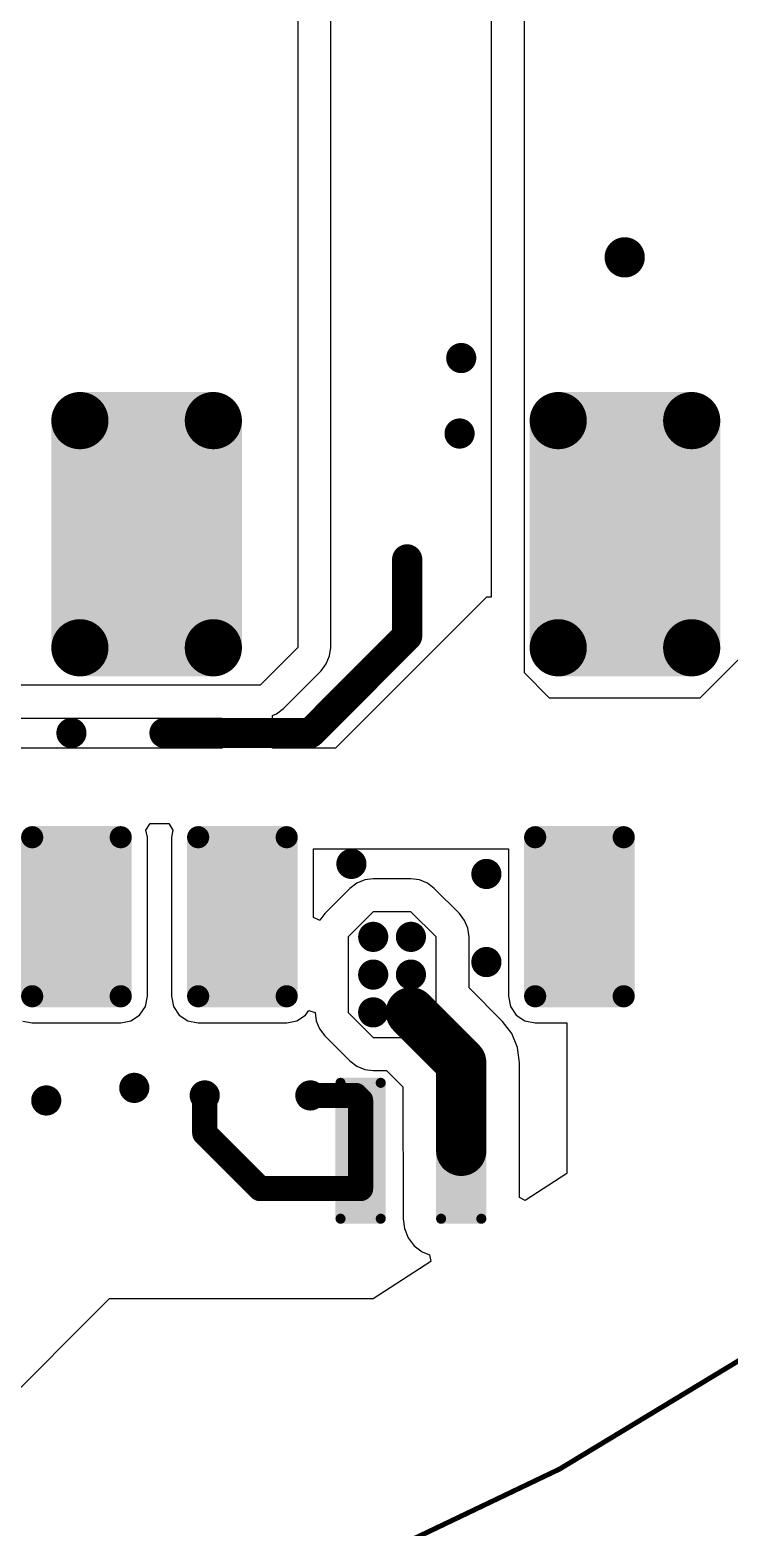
# Model space of a CAD drawing. Header units: millimetres. Extents: x 194 to 375, y 175 to 317.
# Drawn here: x 267.92 to 281.83, y 207.52 to 237.27 of the extents above; entities that cross this region are included whole.
import ezdxf

# ---------------------------------------------------------------- set-up
doc = ezdxf.new("R2010")
doc.units = ezdxf.units.MM
doc.layers.add('Mechanical20', color=56, linetype='Continuous')
doc.layers.add('TopLayer', color=1, linetype='Continuous')

# ---------------------------------------------------------------- blocks, each defined once
blk = doc.blocks.new('TP_SMD_9')
at = {"layer": 'TopLayer', "const_width": 0.3999992}
blk.add_lwpolyline([(-0.1999996, 0, 1), (0.1999996, 0, 1)], format="xyb", close=True, dxfattribs=at)
blk = doc.blocks.new('MOLEX_502443_0260_33')
at = {"layer": 'TopLayer'}
for points, const_width in [([(-4.34000148, 6.22999516, 1), (-4.12000192, 6.22999516, 1)], 0.21999956), ([(-2.57999992, 6.22999516, 1), (-2.36000036, 6.22999516, 1)], 0.21999956), ([(2.36000036, 6.22999516, 1), (2.57999992, 6.22999516, 1)], 0.21999956), ([(4.12000192, 6.22999516, 1), (4.34000148, 6.22999516, 1)], 0.21999956), ([(-4.34000148, 3.0699964, 1), (-4.12000192, 3.0699964, 1)], 0.21999956), ([(-2.57999992, 3.0699964, 1), (-2.36000036, 3.0699964, 1)], 0.21999956), ([(2.36000036, 3.0699964, 1), (2.57999992, 3.0699964, 1)], 0.21999956), ([(4.12000192, 3.0699964, 1), (4.34000148, 3.0699964, 1)], 0.21999956), ([(-1.44999964, 1.34999984, 1), (-1.34999984, 1.34999984, 1)], 0.0999998), ([(-0.6500012399999999, 1.34999984, 1), (-0.55000144, 1.34999984, 1)], 0.0999998), ([(0.55000144, 1.34999984, 1), (0.6500012399999999, 1.34999984, 1)], 0.0999998), ([(1.34999984, 1.34999984, 1), (1.44999964, 1.34999984, 1)], 0.0999998), ([(-1.44999964, -1.34999984, 1), (-1.34999984, -1.34999984, 1)], 0.0999998), ([(-0.6500012399999999, -1.34999984, 1), (-0.55000144, -1.34999984, 1)], 0.0999998), ([(0.55000144, -1.34999984, 1), (0.6500012399999999, -1.34999984, 1)], 0.0999998), ([(1.34999984, -1.34999984, 1), (1.44999964, -1.34999984, 1)], 0.0999998)]:
    blk.add_lwpolyline(points, format="xyb", close=True, dxfattribs=dict(at, const_width=const_width))
for points in [[(-2.47000014, 6.449994719999999), (-4.2300017, 6.449994719999999), (-2.47000014, 2.84999684), (-4.2300017, 2.84999684)], [(2.47000014, 2.84999684), (4.2300017, 2.84999684), (2.47000014, 6.449994719999999), (4.2300017, 6.449994719999999)], [(-2.25000058, 6.22999516), (-4.45000126, 6.22999516), (-2.25000058, 3.0699964), (-4.45000126, 3.0699964)], [(2.25000058, 3.0699964), (4.45000126, 3.0699964), (2.25000058, 6.22999516), (4.45000126, 6.22999516)], [(-0.50000154, 1.34999984), (-1.49999954, 1.34999984), (-0.50000154, -1.34999984), (-1.49999954, -1.34999984)], [(-0.6000013399999999, 1.44999964), (-1.39999974, 1.44999964), (-0.6000013399999999, -1.44999964), (-1.39999974, -1.44999964)], [(1.49999954, 1.34999984), (0.50000154, 1.34999984), (1.49999954, -1.34999984), (0.50000154, -1.34999984)], [(1.39999974, 1.44999964), (0.6000013399999999, 1.44999964), (1.39999974, -1.44999964), (0.6000013399999999, -1.44999964)]]:
    blk.add_solid(points, dxfattribs=at)
blk = doc.blocks.new('MOLEX_502443_0260_34')
at = {"layer": 'TopLayer'}
for points, const_width in [([(-4.34000148, 6.22999516, 1), (-4.12000192, 6.22999516, 1)], 0.21999956), ([(-2.57999992, 6.22999516, 1), (-2.36000036, 6.22999516, 1)], 0.21999956), ([(2.36000036, 6.22999516, 1), (2.57999992, 6.22999516, 1)], 0.21999956), ([(4.12000192, 6.22999516, 1), (4.34000148, 6.22999516, 1)], 0.21999956), ([(-4.34000148, 3.0699964, 1), (-4.12000192, 3.0699964, 1)], 0.21999956), ([(-2.57999992, 3.0699964, 1), (-2.36000036, 3.0699964, 1)], 0.21999956), ([(2.36000036, 3.0699964, 1), (2.57999992, 3.0699964, 1)], 0.21999956), ([(4.12000192, 3.0699964, 1), (4.34000148, 3.0699964, 1)], 0.21999956), ([(-1.44999964, 1.34999984, 1), (-1.34999984, 1.34999984, 1)], 0.0999998), ([(-0.6500012399999999, 1.34999984, 1), (-0.55000144, 1.34999984, 1)], 0.0999998), ([(0.55000144, 1.34999984, 1), (0.6500012399999999, 1.34999984, 1)], 0.0999998), ([(1.34999984, 1.34999984, 1), (1.44999964, 1.34999984, 1)], 0.0999998), ([(-1.44999964, -1.34999984, 1), (-1.34999984, -1.34999984, 1)], 0.0999998), ([(-0.6500012399999999, -1.34999984, 1), (-0.55000144, -1.34999984, 1)], 0.0999998), ([(0.55000144, -1.34999984, 1), (0.6500012399999999, -1.34999984, 1)], 0.0999998), ([(1.34999984, -1.34999984, 1), (1.44999964, -1.34999984, 1)], 0.0999998)]:
    blk.add_lwpolyline(points, format="xyb", close=True, dxfattribs=dict(at, const_width=const_width))
for points in [[(-2.47000014, 6.449994719999999), (-4.2300017, 6.449994719999999), (-2.47000014, 2.84999684), (-4.2300017, 2.84999684)], [(2.47000014, 2.84999684), (4.2300017, 2.84999684), (2.47000014, 6.449994719999999), (4.2300017, 6.449994719999999)], [(-2.25000058, 6.22999516), (-4.45000126, 6.22999516), (-2.25000058, 3.0699964), (-4.45000126, 3.0699964)], [(2.25000058, 3.0699964), (4.45000126, 3.0699964), (2.25000058, 6.22999516), (4.45000126, 6.22999516)], [(-0.50000154, 1.34999984), (-1.49999954, 1.34999984), (-0.50000154, -1.34999984), (-1.49999954, -1.34999984)], [(-0.6000013399999999, 1.44999964), (-1.39999974, 1.44999964), (-0.6000013399999999, -1.44999964), (-1.39999974, -1.44999964)], [(1.49999954, 1.34999984), (0.50000154, 1.34999984), (1.49999954, -1.34999984), (0.50000154, -1.34999984)], [(1.39999974, 1.44999964), (0.6000013399999999, 1.44999964), (1.39999974, -1.44999964), (0.6000013399999999, -1.44999964)]]:
    blk.add_solid(points, dxfattribs=at)
blk = doc.blocks.new('FUSE_SMT_1025HC50_RTR_50A_63')
at = {"layer": 'TopLayer', "const_width": 0.56850026}
for points in [[(-6.365748, 2.2564979, 1), (-5.79725028, 2.2564979, 1)], [(-3.71274848, 2.2564979, 1), (-3.14425076, 2.2564979, 1)], [(3.14425076, 2.2564979, 1), (3.71274848, 2.2564979, 1)], [(5.79725028, 2.2564979, 1), (6.365748, 2.2564979, 1)], [(-6.365748, -2.2564979, 1), (-5.79725028, -2.2564979, 1)], [(-3.71274848, -2.2564979, 1), (-3.14425076, -2.2564979, 1)], [(3.14425076, -2.2564979, 1), (3.71274848, -2.2564979, 1)], [(5.79725028, -2.2564979, 1), (6.365748, -2.2564979, 1)]]:
    blk.add_lwpolyline(points, format="xyb", close=True, dxfattribs=at)
at = {"layer": 'TopLayer'}
for points in [[(-6.08149914, -2.82499816), (-3.42849962, -2.82499816), (-6.08149914, 2.82499816), (-3.42849962, 2.82499816)], [(3.42849962, -2.82499816), (6.08149914, -2.82499816), (3.42849962, 2.82499816), (6.08149914, 2.82499816)], [(-6.6499994, -2.2564979), (-2.85999936, -2.2564979), (-6.6499994, 2.2564979), (-2.85999936, 2.2564979)], [(2.85999936, -2.2564979), (6.6499994, -2.2564979), (2.85999936, 2.2564979), (6.6499994, 2.2564979)]]:
    blk.add_solid(points, dxfattribs=at)

msp = doc.modelspace()

# ---------------------------------------------------------------- linework, layer by layer
at = {"layer": 'Mechanical20', "const_width": 0.0999998}
msp.add_lwpolyline([(299.50000044, 229.87532384, -0.1733413412214529), (273.89974938, 206.49999848)], format="xyb", dxfattribs=at)
at = {"layer": 'TopLayer'}
for p, q in [((277.0943912, 241.2500001), (277.0943912, 225.99999758)), ((277.75000076, 241.2500001), (277.75000076, 224.49999804)), ((273.2499996, 239.49999852), (273.2499996, 224.99999958)), ((273.90560916, 224.99999958), (273.90560916, 239.15560754)), ((281.24999884, 223.99999904), (283.74999892, 226.49999912)), ((276.99999718, 225.99999758), (273.99998286, 222.9999985)), ((277.0943912, 225.99999758), (276.99999718, 225.99999758)), ((273.2499996, 224.99999958), (272.5000011, 224.25000108)), ((273.88326986, 224.83031488), (273.90560916, 224.99999958)), ((273.71358516, 224.53641402), (273.81777342, 224.6721948)), ((273.81777342, 224.6721948), (273.88326986, 224.83031488)), ((272.96358666, 223.78641552), (273.71358516, 224.53641402)), ((277.75000076, 224.49999804), (278.24999976, 223.99999904)), ((268.75000098, 224.25000108), (264.25000236, 224.25000616)), ((272.5000011, 224.25000108), (268.75000098, 224.25000108)), ((278.24999976, 223.99999904), (281.24999884, 223.99999904)), ((272.7500006, 223.64999974), (272.82780588, 223.68222726)), ((272.82780588, 223.68222726), (272.96358666, 223.78641552)), ((264.25000236, 223.5943966), (268.75000098, 223.59439152)), ((268.75000098, 223.59439152), (271.75000006, 223.59439152)), ((271.75000006, 223.59439152), (271.75000006, 222.9999985)), ((272.7500006, 222.9999985), (272.7500006, 223.64999974)), ((271.75000006, 222.9999985), (251.25000042, 223.00000104)), ((273.99998286, 222.9999985), (272.7500006, 222.9999985)), ((270.231743, 221.37299896), (270.31610402, 221.49999896)), ((270.26018846, 221.22999442), (270.231743, 221.37299896)), ((270.31610402, 221.49999896), (270.68389602, 221.49999896)), ((270.68389602, 221.49999896), (270.76825704, 221.37299896)), ((270.76825704, 221.37299896), (270.73981158, 221.22999442)), ((270.26018846, 218.06999566), (270.26018846, 221.22999442)), ((270.73981158, 221.22999442), (270.73981158, 218.06999566)), ((273.56018694, 219.6368861), (273.56018694, 220.99999996)), ((273.56018694, 220.99999996), (277.43981342, 220.99999996)), ((277.43981342, 220.99999996), (277.43981342, 218.06999566)), ((274.74999914, 220.40560948), (274.58031444, 220.38327018)), ((275.50000018, 220.40560948), (274.74999914, 220.40560948)), ((275.66968488, 220.38327018), (275.50000018, 220.40560948)), ((274.28641358, 220.21358548), (273.78641458, 219.71358648)), ((274.42219436, 220.31777374), (274.28641358, 220.21358548)), ((274.58031444, 220.38327018), (274.42219436, 220.31777374)), ((275.82780496, 220.31777374), (275.66968488, 220.38327018)), ((275.96358574, 220.21358548), (275.82780496, 220.31777374)), ((276.46358474, 219.71358648), (275.96358574, 220.21358548)), ((273.67407546, 219.58338608), (273.56018694, 219.6368861)), ((273.68718694, 219.58427254), (273.67407546, 219.58338608)), ((273.78641458, 219.71358648), (273.68718694, 219.58427254)), ((274.74999914, 219.74999992), (274.25000014, 219.25000092)), ((275.50000018, 219.74999992), (274.74999914, 219.74999992)), ((275.99999918, 219.25000092), (275.50000018, 219.74999992)), ((276.567773, 219.5778057), (276.46358474, 219.71358648)), ((276.63326944, 219.41968562), (276.567773, 219.5778057)), ((274.25000014, 219.25000092), (274.25000014, 217.74999884)), ((275.99999918, 217.24999984), (275.99999918, 219.25000092)), ((276.65560874, 219.25000092), (276.63326944, 219.41968562)), ((276.65560874, 218.23477562), (276.65560874, 219.25000092)), ((270.2198304, 217.867103), (270.26018846, 218.06999566)), ((270.73981158, 218.06999566), (270.78016964, 217.867103)), ((277.32018196, 217.57019986), (276.65560874, 218.23477562)), ((277.43981342, 218.06999566), (277.48017148, 217.867103)), ((270.10490048, 217.69509674), (270.2198304, 217.867103)), ((270.78016964, 217.867103), (270.89509956, 217.69509674)), ((273.40489896, 217.69509674), (273.46739058, 217.78862208)), ((273.46739058, 217.78862208), (273.59439058, 217.75009536)), ((273.59439058, 217.75009536), (273.59439058, 217.74999884)), ((273.59439058, 217.74999884), (273.61672988, 217.58031414)), ((274.25000014, 217.74999884), (274.74999914, 217.24999984)), ((277.48017148, 217.867103), (277.5951014, 217.69509674)), ((267.78692696, 217.57622474), (267.97, 217.53980876)), ((267.97, 217.53980876), (269.73000156, 217.53980876)), ((269.73000156, 217.53980876), (269.93289422, 217.58016682)), ((269.93289422, 217.58016682), (270.10490048, 217.69509674)), ((270.89509956, 217.69509674), (271.06710582, 217.58016682)), ((271.06710582, 217.58016682), (271.26999848, 217.53980876)), ((271.26999848, 217.53980876), (273.03000004, 217.53980876)), ((273.03000004, 217.53980876), (273.2328927, 217.58016682)), ((273.2328927, 217.58016682), (273.40489896, 217.69509674)), ((273.61672988, 217.58031414), (273.68222632, 217.42219406)), ((277.32019212, 217.57019224), (277.32018196, 217.57019986)), ((277.504525, 217.32996412), (277.32019212, 217.57019224)), ((277.5951014, 217.69509674), (277.76710766, 217.58016682)), ((277.76710766, 217.58016682), (277.97000032, 217.53980876)), ((277.97000032, 217.53980876), (278.59999906, 217.53980876)), ((278.59999906, 217.53980876), (278.59999906, 214.55023892)), ((273.68222632, 217.42219406), (273.78641458, 217.28641328)), ((273.78641458, 217.28641328), (274.28641358, 216.78641428)), ((274.74999914, 217.24999984), (275.99999918, 217.24999984)), ((277.62040234, 217.05021106), (277.504525, 217.32996412)), ((277.65992728, 216.75000084), (277.62040234, 217.05021106)), ((274.28641358, 216.78641428), (274.42219436, 216.68222602)), ((274.42219436, 216.68222602), (274.58031444, 216.61672958)), ((274.58031444, 216.61672958), (274.74999914, 216.59439028)), ((274.74999914, 216.59439028), (275.01522848, 216.59439028)), ((275.01522848, 216.59439028), (275.3400767, 216.2695446)), ((277.65992474, 216.74998052), (277.65992728, 216.75000084)), ((277.65992474, 214.99999926), (277.65992474, 216.74998052)), ((275.3400767, 216.2695446), (275.3400767, 214.99999926)), ((275.3400767, 214.99999926), (275.34352856, 214.97377884)), ((275.34352856, 214.97377884), (275.34352856, 213.64999942)), ((277.65647288, 214.97377884), (277.65992474, 214.99999926)), ((277.65647288, 214.07260208), (277.65647288, 214.97377884)), ((278.59999906, 214.55023892), (277.76803476, 214.01190878)), ((277.76803476, 214.01190878), (277.65647288, 214.07260208)), ((275.34352856, 213.64999942), (275.36930448, 213.4542086)), ((275.36930448, 213.4542086), (275.4448771, 213.27176294)), ((275.4448771, 213.27176294), (275.5650953, 213.1150932)), ((275.5650953, 213.1150932), (275.72176504, 212.994875)), ((275.72176504, 212.994875), (275.8685237, 212.93408518)), ((275.89812486, 212.80196962), (274.74999914, 212.05906534)), ((275.8685237, 212.93408518), (275.89812486, 212.80196962)), ((269.49999186, 212.05906026), (265.02520528, 207.58427622)), ((274.74999914, 212.05906534), (269.49999186, 212.05906026))]:
    msp.add_line(p, q, dxfattribs=at)
for points, const_width in [([(276.35000102, 230.75000078, 1), (276.65000042, 230.75000078, 1)], 0.2999994), ([(276.31703944, 229.25000124, 1), (276.61703884, 229.25000124, 1)], 0.2999994), ([(275.27499936, 226.75000116, 1), (275.57499876, 226.75000116, 1)], 0.2999994), ([(275.27499936, 225.22499786, 1), (275.57499876, 225.22499786, 1)], 0.2999994), ([(275.27499936, 225.22499786, 1), (275.57499876, 225.22499786, 1)], 0.2999994), ([(268.60000128, 223.30000044, 1), (268.90000068, 223.30000044, 1)], 0.2999994), ([(270.45000012, 223.30000044, 1), (270.74999952, 223.30000044, 1)], 0.2999994), ([(270.45000012, 223.30000044, 1), (270.74999952, 223.30000044, 1)], 0.2999994), ([(273.35000194, 223.30000044, 1), (273.65000134, 223.30000044, 1)], 0.2999994), ([(273.35000194, 223.30000044, 1), (273.65000134, 223.30000044, 1)], 0.2999994), ([(274.16642652, 220.70000056, 1), (274.46642592, 220.70000056, 1)], 0.2999994), ([(276.85000002, 220.50000096, 1), (277.14999942, 220.50000096, 1)], 0.2999994), ([(274.59999944, 219.25000092, 1), (274.89999884, 219.25000092, 1)], 0.2999994), ([(275.35000048, 219.25000092, 1), (275.64999988, 219.25000092, 1)], 0.2999994), ([(276.85000002, 218.74999938, 1), (277.14999942, 218.74999938, 1)], 0.2999994), ([(274.59999944, 218.49999988, 1), (274.89999884, 218.49999988, 1)], 0.2999994), ([(275.35000048, 218.49999988, 1), (275.64999988, 218.49999988, 1)], 0.2999994), ([(274.59999944, 217.74999884, 1), (274.89999884, 217.74999884, 1)], 0.2999994), ([(275.25000068, 217.74999884, 1), (275.74999968, 217.74999884, 1)], 0.499999), ([(275.25000322, 217.74999884, 1), (275.75000222, 217.74999884, 1)], 0.499999), ([(275.25000322, 217.74999884, 1), (275.75000222, 217.74999884, 1)], 0.499999), ([(275.35000048, 217.74999884, 1), (275.64999988, 217.74999884, 1)], 0.2999994), ([(276.25000122, 216.75000084, 1), (276.75000022, 216.75000084, 1)], 0.499999), ([(276.25000122, 216.75000084, 1), (276.75000022, 216.75000084, 1)], 0.499999), ([(269.85000132, 216.2499993, 1), (270.15000072, 216.2499993, 1)], 0.2999994), ([(268.09999974, 215.9999998, 1), (268.39999914, 215.9999998, 1)], 0.2999994), ([(271.25000106, 216.0999996, 1), (271.55000046, 216.0999996, 1)], 0.2999994), ([(271.27500228, 216.0999996, 1), (271.52499924, 216.0999996, 1)], 0.2499995), ([(273.3499994, 216.0999996, 1), (273.6499988, 216.0999996, 1)], 0.2999994), ([(273.37500062, 216.0999996, 1), (273.62499758, 216.0999996, 1)], 0.2499995), ([(274.27500136, 216.0999996, 1), (274.52499832, 216.0999996, 1)], 0.2499995), ([(274.27500136, 216.0999996, 1), (274.52499832, 216.0999996, 1)], 0.2499995), ([(274.37500116, 215.9999998, 1), (274.62499812, 215.9999998, 1)], 0.2499995), ([(274.37500116, 215.9999998, 1), (274.62499812, 215.9999998, 1)], 0.2499995), ([(271.27500228, 215.34999856, 1), (271.52499924, 215.34999856, 1)], 0.2499995), ([(271.27500228, 215.34999856, 1), (271.52499924, 215.34999856, 1)], 0.2499995), ([(276.25000122, 214.99999926, 1), (276.75000022, 214.99999926, 1)], 0.499999), ([(271.62500158, 214.99999926, 1), (271.87499854, 214.99999926, 1)], 0.2499995), ([(271.62500158, 214.99999926, 1), (271.87499854, 214.99999926, 1)], 0.2499995), ([(274.37500116, 214.99999926, 1), (274.62499812, 214.99999926, 1)], 0.2499995), ([(274.37500116, 214.99999926, 1), (274.62499812, 214.99999926, 1)], 0.2499995), ([(272.37500008, 214.25000076, 1), (272.62499704, 214.25000076, 1)], 0.2499995), ([(272.37500008, 214.25000076, 1), (272.62499704, 214.25000076, 1)], 0.2499995), ([(274.37500116, 214.25000076, 1), (274.62499812, 214.25000076, 1)], 0.2499995), ([(274.37500116, 214.25000076, 1), (274.62499812, 214.25000076, 1)], 0.2499995)]:
    msp.add_lwpolyline(points, format="xyb", close=True, dxfattribs=dict(at, const_width=const_width))
for points, const_width in [([(275.42499906, 225.22499786), (275.42499906, 226.75000116)], 0.5999987999999999), ([(273.50000164, 223.30000044), (275.42499906, 225.22499786)], 0.5999987999999999), ([(270.59999982, 223.30000044), (273.50000164, 223.30000044)], 0.5999987999999999), ([(275.50000018, 217.74999884), (275.50000272, 217.74999884)], 1.00000054), ([(275.50000272, 217.74999884), (276.50000072, 216.75000084)], 1.00000054), ([(276.50000072, 214.99999926), (276.50000072, 216.75000084)], 1.00000054), ([(271.40000076, 215.34999856), (271.40000076, 216.0999996)], 0.499999), ([(273.4999991, 216.0999996), (274.39999984, 216.0999996)], 0.499999), ([(274.39999984, 216.0999996), (274.49999964, 215.9999998)], 0.499999), ([(274.49999964, 214.99999926), (274.49999964, 215.9999998)], 0.499999), ([(271.40000076, 215.34999856), (271.75000006, 214.99999926)], 0.499999), ([(271.75000006, 214.99999926), (272.49999856, 214.25000076)], 0.499999), ([(274.49999964, 214.25000076), (274.49999964, 214.99999926)], 0.499999), ([(272.49999856, 214.25000076), (274.49999964, 214.25000076)], 0.499999)]:
    msp.add_lwpolyline(points, dxfattribs=dict(at, const_width=const_width))

# ---------------------------------------------------------------- block references
at = {"rotation": 180}
for name, p in [('TP_SMD_9', (279.7499993, 232.74999932)), ('FUSE_SMT_1025HC50_RTR_50A_63', (275.00000118, 227.25000016))]:
    msp.add_blockref(name, p, dxfattribs=at)
for name, p in [('MOLEX_502443_0260_33', (265.49999986, 214.99999926)), ('MOLEX_502443_0260_34', (275.50000018, 214.99999926))]:
    msp.add_blockref(name, p)

doc.saveas('drawing.dxf')
